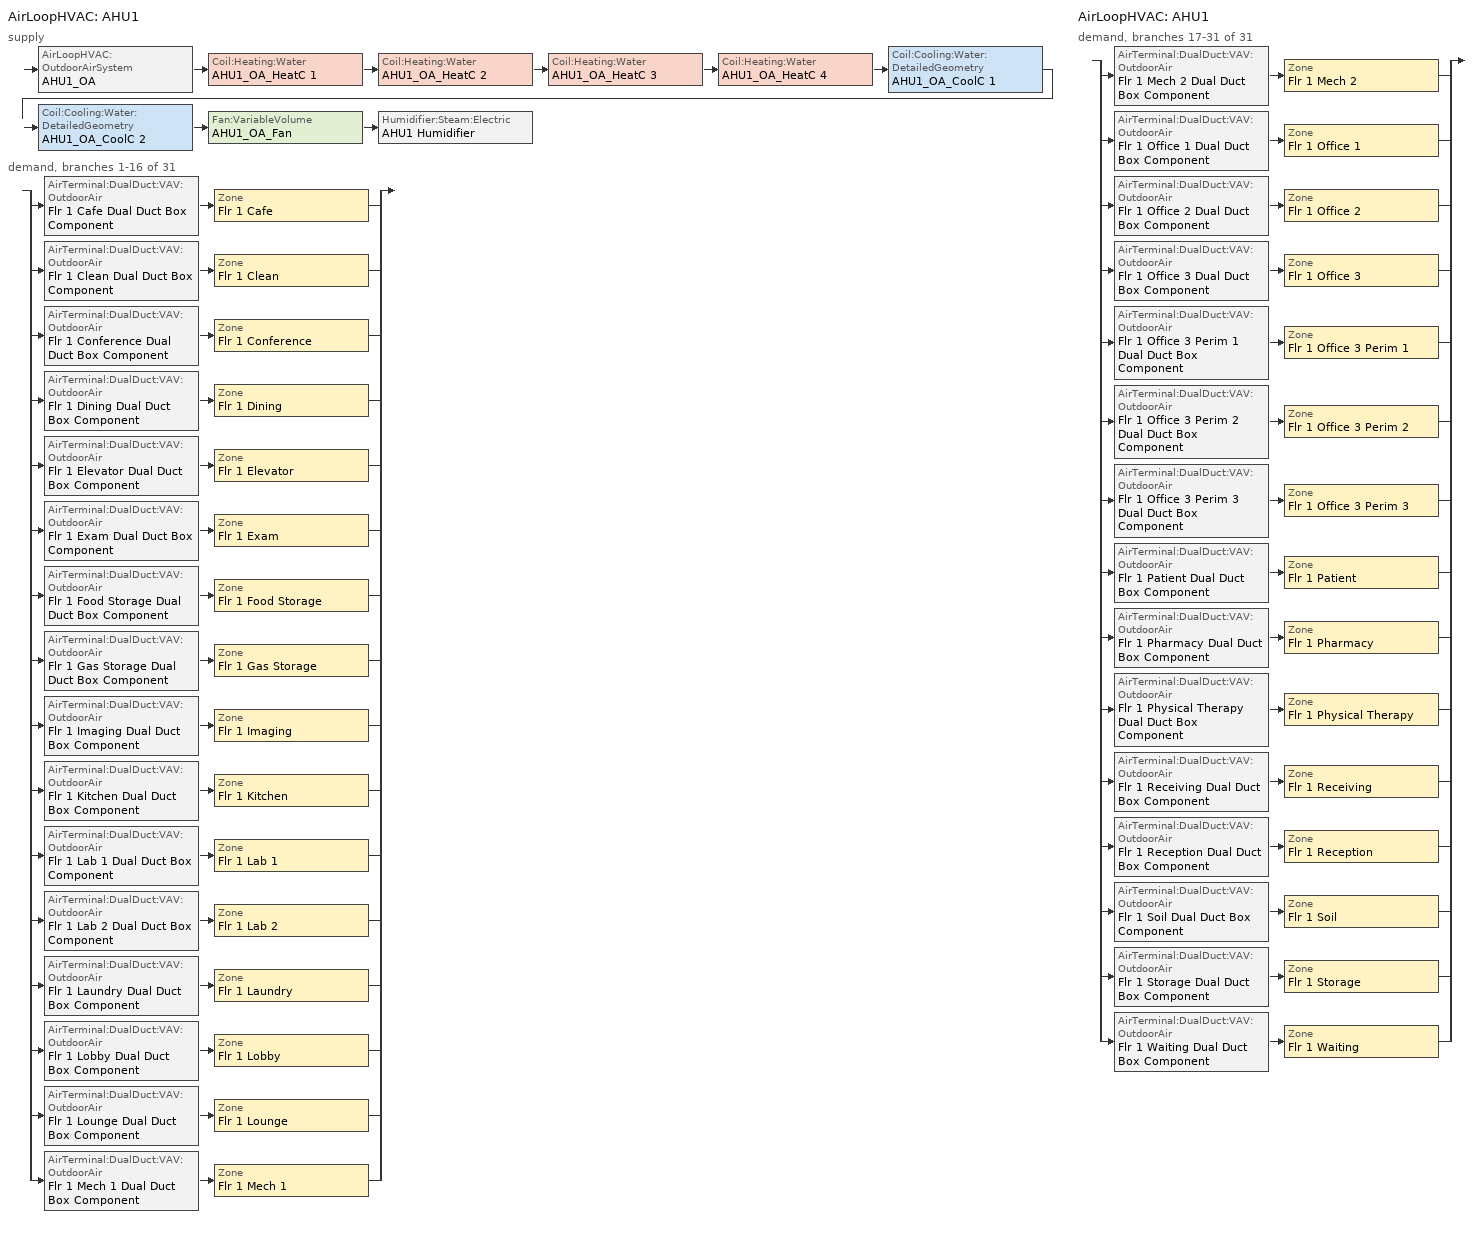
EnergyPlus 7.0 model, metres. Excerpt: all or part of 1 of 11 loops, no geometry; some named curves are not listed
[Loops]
AirLoopHVAC 'AHU1'
 supply: AirLoopHVAC:OutdoorAirSystem 'AHU1_OA' > Coil:Heating:Water 'AHU1_OA_HeatC 1' > Coil:Heating:Water 'AHU1_OA_HeatC 2' > Coil:Heating:Water 'AHU1_OA_HeatC 3' > Coil:Heating:Water 'AHU1_OA_HeatC 4' > Coil:Cooling:Water:DetailedGeometry 'AHU1_OA_CoolC 1' > Coil:Cooling:Water:DetailedGeometry 'AHU1_OA_CoolC 2' > Fan:VariableVolume 'AHU1_OA_Fan' > Humidifier:Steam:Electric 'AHU1 Humidifier'
 demand, branches 1-16 of 31: split
  | AirTerminal:DualDuct:VAV:OutdoorAir 'Flr 1 Cafe Dual Duct Box Component' > Zone 'Flr 1 Cafe'
  | AirTerminal:DualDuct:VAV:OutdoorAir 'Flr 1 Clean Dual Duct Box Component' > Zone 'Flr 1 Clean'
  | AirTerminal:DualDuct:VAV:OutdoorAir 'Flr 1 Conference Dual Duct Box Component' > Zone 'Flr 1 Conference'
  | AirTerminal:DualDuct:VAV:OutdoorAir 'Flr 1 Dining Dual Duct Box Component' > Zone 'Flr 1 Dining'
  | AirTerminal:DualDuct:VAV:OutdoorAir 'Flr 1 Elevator Dual Duct Box Component' > Zone 'Flr 1 Elevator'
  | AirTerminal:DualDuct:VAV:OutdoorAir 'Flr 1 Exam Dual Duct Box Component' > Zone 'Flr 1 Exam'
  | AirTerminal:DualDuct:VAV:OutdoorAir 'Flr 1 Food Storage Dual Duct Box Component' > Zone 'Flr 1 Food Storage'
  | AirTerminal:DualDuct:VAV:OutdoorAir 'Flr 1 Gas Storage Dual Duct Box Component' > Zone 'Flr 1 Gas Storage'
  | AirTerminal:DualDuct:VAV:OutdoorAir 'Flr 1 Imaging Dual Duct Box Component' > Zone 'Flr 1 Imaging'
  | AirTerminal:DualDuct:VAV:OutdoorAir 'Flr 1 Kitchen Dual Duct Box Component' > Zone 'Flr 1 Kitchen'
  | AirTerminal:DualDuct:VAV:OutdoorAir 'Flr 1 Lab 1 Dual Duct Box Component' > Zone 'Flr 1 Lab 1'
  | AirTerminal:DualDuct:VAV:OutdoorAir 'Flr 1 Lab 2 Dual Duct Box Component' > Zone 'Flr 1 Lab 2'
  | AirTerminal:DualDuct:VAV:OutdoorAir 'Flr 1 Laundry Dual Duct Box Component' > Zone 'Flr 1 Laundry'
  | AirTerminal:DualDuct:VAV:OutdoorAir 'Flr 1 Lobby Dual Duct Box Component' > Zone 'Flr 1 Lobby'
  | AirTerminal:DualDuct:VAV:OutdoorAir 'Flr 1 Lounge Dual Duct Box Component' > Zone 'Flr 1 Lounge'
  | AirTerminal:DualDuct:VAV:OutdoorAir 'Flr 1 Mech 1 Dual Duct Box Component' > Zone 'Flr 1 Mech 1'
AirLoopHVAC 'AHU1'
 demand, branches 17-31 of 31: split
  | AirTerminal:DualDuct:VAV:OutdoorAir 'Flr 1 Mech 2 Dual Duct Box Component' > Zone 'Flr 1 Mech 2'
  | AirTerminal:DualDuct:VAV:OutdoorAir 'Flr 1 Office 1 Dual Duct Box Component' > Zone 'Flr 1 Office 1'
  | AirTerminal:DualDuct:VAV:OutdoorAir 'Flr 1 Office 2 Dual Duct Box Component' > Zone 'Flr 1 Office 2'
  | AirTerminal:DualDuct:VAV:OutdoorAir 'Flr 1 Office 3 Dual Duct Box Component' > Zone 'Flr 1 Office 3'
  | AirTerminal:DualDuct:VAV:OutdoorAir 'Flr 1 Office 3 Perim 1 Dual Duct Box Component' > Zone 'Flr 1 Office 3 Perim 1'
  | AirTerminal:DualDuct:VAV:OutdoorAir 'Flr 1 Office 3 Perim 2 Dual Duct Box Component' > Zone 'Flr 1 Office 3 Perim 2'
  | AirTerminal:DualDuct:VAV:OutdoorAir 'Flr 1 Office 3 Perim 3 Dual Duct Box Component' > Zone 'Flr 1 Office 3 Perim 3'
  | AirTerminal:DualDuct:VAV:OutdoorAir 'Flr 1 Patient Dual Duct Box Component' > Zone 'Flr 1 Patient'
  | AirTerminal:DualDuct:VAV:OutdoorAir 'Flr 1 Pharmacy Dual Duct Box Component' > Zone 'Flr 1 Pharmacy'
  | AirTerminal:DualDuct:VAV:OutdoorAir 'Flr 1 Physical Therapy Dual Duct Box Component' > Zone 'Flr 1 Physical Therapy'
  | AirTerminal:DualDuct:VAV:OutdoorAir 'Flr 1 Receiving Dual Duct Box Component' > Zone 'Flr 1 Receiving'
  | AirTerminal:DualDuct:VAV:OutdoorAir 'Flr 1 Reception Dual Duct Box Component' > Zone 'Flr 1 Reception'
  | AirTerminal:DualDuct:VAV:OutdoorAir 'Flr 1 Soil Dual Duct Box Component' > Zone 'Flr 1 Soil'
  | AirTerminal:DualDuct:VAV:OutdoorAir 'Flr 1 Storage Dual Duct Box Component' > Zone 'Flr 1 Storage'
  | AirTerminal:DualDuct:VAV:OutdoorAir 'Flr 1 Waiting Dual Duct Box Component' > Zone 'Flr 1 Waiting'
[Sizing:Zone] Zone Cooling Design Supply Air Temperature {C}=14; Zone Heating Design Supply Air Temperature {C}=40; Zone Cooling Design Supply Air Humidity Ratio {kg-H20/kg-air}=0.0085; Zone Heating Design Supply Air Humidity Ratio {kg-H20/kg-air}=0.008; Cooling Minimum Air Flow Fraction=0; Heating Design Air Flow Method {Flow/Zone | DesignDay}=DesignDay; Heating Design Air Flow Rate=0; Design Zone Air Distribution Effectiveness in Cooling Mode=1; Design Zone Air Distribution Effectiveness in Heating Mode=1
Name | Design Specification Outdoor Air Object | Cooling Design Air Flow Method {Flow/Zone | DesignDay | DesignDayWithLimit} | Cooling Minimum Air Flow
Flr 1 Cafe | Flr 1 Cafe OA Design Spec | DesignDay
Flr 1 Clean | Flr 1 Clean OA Design Spec | DesignDayWithLimit | 0.131768
Flr 1 Conference | Flr 1 Conference OA Design Spec | DesignDay
Flr 1 Dining | Flr 1 Dining OA Design Spec | DesignDay
Flr 1 Elevator | Flr 1 Elevator OA Design Spec | DesignDay
Flr 1 Exam | Flr 1 Exam OA Design Spec | DesignDayWithLimit | 1.14004
Flr 1 Food Storage | Flr 1 Food Storage OA Design Spec | DesignDayWithLimit | 0.916538
Flr 1 Gas Storage | Flr 1 Gas Storage OA Design Spec | DesignDayWithLimit | 0.357321
Flr 1 Imaging | Flr 1 Imaging OA Design Spec | DesignDayWithLimit | 0.656385
Flr 1 Kitchen | Flr 1 Kitchen OA Design Spec | DesignDayWithLimit | 0.916538
Flr 1 Lab 1 | Flr 1 Lab 1 OA Design Spec | DesignDayWithLimit | 0.863664
Flr 1 Lab 2 | Flr 1 Lab 2 OA Design Spec | DesignDayWithLimit | 2.11598
Flr 1 Laundry | Flr 1 Laundry OA Design Spec | DesignDay
Flr 1 Lobby | Flr 1 Lobby OA Design Spec | DesignDay
Flr 1 Lounge | Flr 1 Lounge OA Design Spec | DesignDay
Flr 1 Mech 1 | Flr 1 Mech 1 OA Design Spec | DesignDay
Flr 1 Mech 2 | Flr 1 Mech 2 OA Design Spec | DesignDay
Flr 1 Office 1 | Flr 1 Office 1 OA Design Spec | DesignDay
Flr 1 Office 2 | Flr 1 Office 2 OA Design Spec | DesignDay
Flr 1 Office 3 | Flr 1 Office 3 OA Design Spec | DesignDay
Flr 1 Office 3 Perim 1 | Flr 1 Office 3 Perim 1 OA Design Spec | DesignDay
Flr 1 Office 3 Perim 2 | Flr 1 Office 3 Perim 2 OA Design Spec | DesignDay
Flr 1 Office 3 Perim 3 | Flr 1 Office 3 Perim 3 OA Design Spec | DesignDay
Flr 1 Patient | Flr 1 Patient OA Design Spec | DesignDayWithLimit | 0.283168
Flr 1 Pharmacy | Flr 1 Pharmacy OA Design Spec | DesignDayWithLimit | 1.2365
Flr 1 Physical Therapy | Flr 1 Physical Therapy OA Design Spec | DesignDayWithLimit | 1.71827
Flr 1 Receiving | Flr 1 Receiving OA Design Spec | DesignDay
Flr 1 Reception | Flr 1 Reception OA Design Spec | DesignDay
Flr 1 Soil | Flr 1 Soil OA Design Spec | DesignDayWithLimit | 0.358302
Flr 1 Storage | Flr 1 Storage OA Design Spec | DesignDay
Flr 1 Waiting | Flr 1 Waiting OA Design Spec | DesignDay
[DesignSpecification:OutdoorAir] Outdoor Air Flow Air Changes per Hour {1/hr}=0
Name | Outdoor Air Method | Outdoor Air Flow Per Person {m3/s-person} | Outdoor Air Flow Per Zone Floor Area {m3/s-m2} | Outdoor Air Flow Per Zone {m3/s} | Outdoor Air Flow per Person {m3/s-person} | Outdoor Air Flow per Zone Floor Area {m3/s-m2} | Outdoor Air Flow per Zone {m3/s} | Outdoor Air Flow Rate Fraction Schedule
Flr 1 Cafe OA Design Spec; Flr 1 Dining OA Design Spec | Sum | 0.00354 | 0.000914 | 0
Flr 1 Cafe Dual Duct Box OA Design Spec; Flr 1 Dining Dual Duct Box OA Design Spec | Sum |  |  |  | 0.00354 | 0.000914 | 0 | MinOA_Sched
Flr 1 Clean OA Design Spec; Flr 1 Conference OA Design Spec; Flr 1 Elevator OA Design Spec; Flr 1 Exam OA Design Spec; Flr 1 Imaging OA Design Spec; Flr 1 Lab 1 OA Design Spec; Flr 1 Lab 2 OA Design Spec; Flr 1 Lobby OA Design Spec; Flr 1 Lounge OA Design Spec; Flr 1 Office 1 OA Design Spec; Flr 1 Office 2 OA Design Spec; Flr 1 Office 3 OA Design Spec; Flr 1 Office 3 Perim 1 OA Design Spec; Flr 1 Office 3 Perim 2 OA Design Spec; Flr 1 Office 3 Perim 3 OA Design Spec; Flr 1 Reception OA Design Spec; Flr 1 Soil OA Design Spec; Flr 1 Waiting OA Design Spec | Sum | 0.00236 | 0.000305 | 0
Flr 1 Clean Dual Duct Box OA Design Spec; Flr 1 Conference Dual Duct Box OA Design Spec; Flr 1 Elevator Dual Duct Box OA Design Spec; Flr 1 Exam Dual Duct Box OA Design Spec; Flr 1 Imaging Dual Duct Box OA Design Spec; Flr 1 Lab 1 Dual Duct Box OA Design Spec; Flr 1 Lab 2 Dual Duct Box OA Design Spec; Flr 1 Lobby Dual Duct Box OA Design Spec; Flr 1 Lounge Dual Duct Box OA Design Spec; Flr 1 Office 1 Dual Duct Box OA Design Spec; Flr 1 Office 2 Dual Duct Box OA Design Spec; Flr 1 Office 3 Dual Duct Box OA Design Spec; Flr 1 Office 3 Perim 1 Dual Duct Box OA Design Spec; Flr 1 Office 3 Perim 2 Dual Duct Box OA Design Spec; Flr 1 Office 3 Perim 3 Dual Duct Box OA Design Spec; Flr 1 Reception Dual Duct Box OA Design Spec; Flr 1 Soil Dual Duct Box OA Design Spec; Flr 1 Waiting Dual Duct Box OA Design Spec | Sum |  |  |  | 0.00236 | 0.000305 | 0 | MinOA_Sched
Flr 1 Food Storage OA Design Spec | Flow/Zone | 0 | 0 | 0.6637
Flr 1 Food Storage Dual Duct Box OA Design Spec | Flow/Zone |  |  |  | 0 | 0 | 0.6637 | MinOA_Sched
Flr 1 Gas Storage OA Design Spec | Flow/Zone | 0 | 0 | 0.0353626
Flr 1 Gas Storage Dual Duct Box OA Design Spec | Flow/Zone |  |  |  | 0 | 0 | 0.0353626 | MinOA_Sched
Flr 1 Kitchen OA Design Spec | Flow/Zone | 0 | 0 | 11.14
Flr 1 Kitchen Dual Duct Box OA Design Spec | Flow/Zone |  |  |  | 0 | 0 | 11.14 | MinOA_Sched
Flr 1 Laundry OA Design Spec; Flr 1 Receiving OA Design Spec | Flow/Zone | 0 | 0 | 0.126716
Flr 1 Laundry Dual Duct Box OA Design Spec; Flr 1 Receiving Dual Duct Box OA Design Spec | Flow/Zone |  |  |  | 0 | 0 | 0.126716 | MinOA_Sched
Flr 1 Mech 1 OA Design Spec | Flow/Zone | 0 | 0 | 0.459034
Flr 1 Mech 1 Dual Duct Box OA Design Spec | Flow/Zone |  |  |  | 0 | 0 | 0.459034 | MinOA_Sched
Flr 1 Mech 2 OA Design Spec | Flow/Zone | 0 | 0 | 0.612045
Flr 1 Mech 2 Dual Duct Box OA Design Spec | Flow/Zone |  |  |  | 0 | 0 | 0.612045 | MinOA_Sched
Flr 1 Patient OA Design Spec | Flow/Zone | 0 | 0 | 0.254852
Flr 1 Patient Dual Duct Box OA Design Spec | Flow/Zone |  |  |  | 0 | 0 | 0.254852 | MinOA_Sched
Flr 1 Pharmacy OA Design Spec | Sum | 0.00236 | 0.000914 | 0
Flr 1 Pharmacy Dual Duct Box OA Design Spec | Sum |  |  |  | 0.00236 | 0.000914 | 0 | MinOA_Sched
Flr 1 Physical Therapy OA Design Spec | Sum | 0.009439 | 0.000305 | 0
Flr 1 Physical Therapy Dual Duct Box OA Design Spec | Sum |  |  |  | 0.009439 | 0.000305 | 0 | MinOA_Sched
Flr 1 Storage OA Design Spec | Flow/Zone | 0 | 0 | 0.306023
Flr 1 Storage Dual Duct Box OA Design Spec | Flow/Zone |  |  |  | 0 | 0 | 0.306023 | MinOA_Sched
[ZoneControl:Thermostat] Control Type Schedule=Dual Zone Control Type Sched
Name | Zone | Control 1
Flr 1 Cafe Thermostat | Flr 1 Cafe | Flr 1 Cafe DualSPSched
Flr 1 Clean Thermostat | Flr 1 Clean | Flr 1 Clean DualSPSched
Flr 1 Conference Thermostat | Flr 1 Conference | Flr 1 Conference DualSPSched
Flr 1 Dining Thermostat | Flr 1 Dining | Flr 1 Dining DualSPSched
Flr 1 Elevator Thermostat | Flr 1 Elevator | Flr 1 Elevator DualSPSched
Flr 1 Exam Thermostat | Flr 1 Exam | Flr 1 Exam DualSPSched
Flr 1 Food Storage Thermostat | Flr 1 Food Storage | Flr 1 Food Storage DualSPSched
Flr 1 Gas Storage Thermostat | Flr 1 Gas Storage | Flr 1 Gas Storage DualSPSched
Flr 1 Imaging Thermostat | Flr 1 Imaging | Flr 1 Imaging DualSPSched
Flr 1 Kitchen Thermostat | Flr 1 Kitchen | Flr 1 Kitchen DualSPSched
Flr 1 Lab 1 Thermostat | Flr 1 Lab 1 | Flr 1 Lab 1 DualSPSched
Flr 1 Lab 2 Thermostat | Flr 1 Lab 2 | Flr 1 Lab 2 DualSPSched
Flr 1 Laundry Thermostat | Flr 1 Laundry | Flr 1 Laundry DualSPSched
Flr 1 Lobby Thermostat | Flr 1 Lobby | Flr 1 Lobby DualSPSched
Flr 1 Lounge Thermostat | Flr 1 Lounge | Flr 1 Lounge DualSPSched
Flr 1 Mech 1 Thermostat | Flr 1 Mech 1 | Flr 1 Mech 1 DualSPSched
Flr 1 Mech 2 Thermostat | Flr 1 Mech 2 | Flr 1 Mech 2 DualSPSched
Flr 1 Office 1 Thermostat | Flr 1 Office 1 | Flr 1 Office 1 DualSPSched
Flr 1 Office 2 Thermostat | Flr 1 Office 2 | Flr 1 Office 2 DualSPSched
Flr 1 Office 3 Thermostat | Flr 1 Office 3 | Flr 1 Office 3 DualSPSched
Flr 1 Office 3 Perim 1 Thermostat | Flr 1 Office 3 Perim 1 | Flr 1 Office 3 Perim 1 DualSPSched
Flr 1 Office 3 Perim 2 Thermostat | Flr 1 Office 3 Perim 2 | Flr 1 Office 3 Perim 2 DualSPSched
Flr 1 Office 3 Perim 3 Thermostat | Flr 1 Office 3 Perim 3 | Flr 1 Office 3 Perim 3 DualSPSched
Flr 1 Patient Thermostat | Flr 1 Patient | Flr 1 Patient DualSPSched
Flr 1 Pharmacy Thermostat | Flr 1 Pharmacy | Flr 1 Pharmacy DualSPSched
Flr 1 Physical Therapy Thermostat | Flr 1 Physical Therapy | Flr 1 Physical Therapy DualSPSched
Flr 1 Receiving Thermostat | Flr 1 Receiving | Flr 1 Receiving DualSPSched
Flr 1 Reception Thermostat | Flr 1 Reception | Flr 1 Reception DualSPSched
Flr 1 Soil Thermostat | Flr 1 Soil | Flr 1 Soil DualSPSched
Flr 1 Storage Thermostat | Flr 1 Storage | Flr 1 Storage DualSPSched
Flr 1 Waiting Thermostat | Flr 1 Waiting | Flr 1 Waiting DualSPSched
[ThermostatSetpoint:DualSetpoint]
Name | Heating Setpoint Temperature Schedule | Cooling Setpoint Temperature Schedule
Flr 1 Cafe DualSPSched; Flr 1 Dining DualSPSched | Heating_Tstat_Dining | Cooling_Tstat_Dining
Flr 1 Clean DualSPSched; Flr 1 Elevator DualSPSched; Flr 1 Gas Storage DualSPSched; Flr 1 Imaging DualSPSched; Flr 1 Lab 1 DualSPSched; Flr 1 Lab 2 DualSPSched; Flr 1 Lobby DualSPSched; Flr 1 Lounge DualSPSched; Flr 1 Patient DualSPSched; Flr 1 Pharmacy DualSPSched; Flr 1 Reception DualSPSched; Flr 1 Soil DualSPSched; Flr 1 Waiting DualSPSched | Heating_Tstat_24_7 | Cooling_Tstat_24_7
Flr 1 Conference DualSPSched; Flr 1 Exam DualSPSched; Flr 1 Laundry DualSPSched; Flr 1 Mech 1 DualSPSched; Flr 1 Mech 2 DualSPSched; Flr 1 Office 1 DualSPSched; Flr 1 Office 2 DualSPSched; Flr 1 Office 3 DualSPSched; Flr 1 Office 3 Perim 1 DualSPSched; Flr 1 Office 3 Perim 2 DualSPSched; Flr 1 Office 3 Perim 3 DualSPSched; Flr 1 Physical Therapy DualSPSched; Flr 1 Receiving DualSPSched; Flr 1 Storage DualSPSched | Heating_Tstat_Office | Cooling_Tstat_Office
Flr 1 Food Storage DualSPSched; Flr 1 Kitchen DualSPSched | Heating_Tstat_Kitchen | Cooling_Tstat_Kitchen
[Zone equipment]
Flr 1 Cafe: Flr 1 Cafe Dual Duct Box Component, Flr 1 Cafe Heat Pump
Flr 1 Clean: Flr 1 Clean Dual Duct Box Component, Flr 1 Clean Heat Pump
Flr 1 Conference: Flr 1 Conference Dual Duct Box Component, Flr 1 Conference Heat Pump
Flr 1 Dining: Flr 1 Dining Dual Duct Box Component, Flr 1 Dining Heat Pump
Flr 1 Elevator: Flr 1 Elevator Dual Duct Box Component, Flr 1 Elevator Heat Pump
Flr 1 Exam: Flr 1 Exam Dual Duct Box Component, Flr 1 Exam Heat Pump
Flr 1 Food Storage: Flr 1 Food Storage Dual Duct Box Component, Flr 1 Food Storage Heat Pump
Flr 1 Gas Storage: Flr 1 Gas Storage Dual Duct Box Component, Flr 1 Gas Storage Heat Pump, Flr 1 Gas Storage Exhaust Fan 1
Flr 1 Imaging: Flr 1 Imaging Dual Duct Box Component, Flr 1 Imaging Heat Pump
Flr 1 Kitchen: Flr 1 Kitchen Dual Duct Box Component, Flr 1 Kitchen Heat Pump, Flr 1 Kitchen Exhaust Fan 1, Flr 1 Kitchen Exhaust Fan 2, Flr 1 Kitchen Exhaust Fan 3
Flr 1 Lab 1: Flr 1 Lab 1 Dual Duct Box Component, Flr 1 Lab 1 Heat Pump
Flr 1 Lab 2: Flr 1 Lab 2 Dual Duct Box Component, Flr 1 Lab 2 Heat Pump
Flr 1 Laundry: Flr 1 Laundry Dual Duct Box Component, Flr 1 Laundry Heat Pump
Flr 1 Lobby: Flr 1 Lobby Dual Duct Box Component, Flr 1 Lobby Heat Pump
Flr 1 Lounge: Flr 1 Lounge Dual Duct Box Component, Flr 1 Lounge Heat Pump
Flr 1 Mech 1: Flr 1 Mech 1 Dual Duct Box Component, Flr 1 Mech 1 Heat Pump
Flr 1 Mech 2: Flr 1 Mech 2 Dual Duct Box Component, Flr 1 Mech 2 Heat Pump
Flr 1 Office 1: Flr 1 Office 1 Dual Duct Box Component, Flr 1 Office 1 Heat Pump
Flr 1 Office 2: Flr 1 Office 2 Dual Duct Box Component, Flr 1 Office 2 Heat Pump
Flr 1 Office 3: Flr 1 Office 3 Dual Duct Box Component, Flr 1 Office 3 Heat Pump
Flr 1 Office 3 Perim 1: Flr 1 Office 3 Perim 1 Dual Duct Box Component, Flr 1 Office 3 Perim 1 Heat Pump
Flr 1 Office 3 Perim 2: Flr 1 Office 3 Perim 2 Dual Duct Box Component, Flr 1 Office 3 Perim 2 Heat Pump
Flr 1 Office 3 Perim 3: Flr 1 Office 3 Perim 3 Dual Duct Box Component, Flr 1 Office 3 Perim 3 Heat Pump
Flr 1 Patient: Flr 1 Patient Dual Duct Box Component, Flr 1 Patient Heat Pump
Flr 1 Pharmacy: Flr 1 Pharmacy Dual Duct Box Component, Flr 1 Pharmacy Heat Pump
Flr 1 Physical Therapy: Flr 1 Physical Therapy Dual Duct Box Component, Flr 1 Physical Therapy Heat Pump
Flr 1 Receiving: Flr 1 Receiving Dual Duct Box Component, Flr 1 Receiving Heat Pump
Flr 1 Reception: Flr 1 Reception Dual Duct Box Component, Flr 1 Reception Heat Pump
Flr 1 Soil: Flr 1 Soil Dual Duct Box Component, Flr 1 Soil Heat Pump, Flr 1 Soil Exhaust Fan 1
Flr 1 Storage: Flr 1 Storage Dual Duct Box Component, Flr 1 Storage Heat Pump
Flr 1 Waiting: Flr 1 Waiting Dual Duct Box Component, Flr 1 Waiting Heat Pump
[AirTerminal:DualDuct:VAV:OutdoorAir] Availability Schedule=ALWAYS_ON; Maximum Damper Air Flow Rate {m3/s}=AUTOSIZE
Name | Design Specification Outdoor Air Object | Per Person Ventilation Rate Mode
Flr 1 Cafe Dual Duct Box Component | Flr 1 Cafe Dual Duct Box OA Design Spec | CurrentOccupancy
Flr 1 Clean Dual Duct Box Component | Flr 1 Clean Dual Duct Box OA Design Spec | CurrentOccupancy
Flr 1 Conference Dual Duct Box Component | Flr 1 Conference Dual Duct Box OA Design Spec | CurrentOccupancy
Flr 1 Dining Dual Duct Box Component | Flr 1 Dining Dual Duct Box OA Design Spec | CurrentOccupancy
Flr 1 Elevator Dual Duct Box Component | Flr 1 Elevator Dual Duct Box OA Design Spec | CurrentOccupancy
Flr 1 Exam Dual Duct Box Component | Flr 1 Exam Dual Duct Box OA Design Spec | CurrentOccupancy
Flr 1 Food Storage Dual Duct Box Component | Flr 1 Food Storage Dual Duct Box OA Design Spec | DesignOccupancy
Flr 1 Gas Storage Dual Duct Box Component | Flr 1 Gas Storage Dual Duct Box OA Design Spec | DesignOccupancy
Flr 1 Imaging Dual Duct Box Component | Flr 1 Imaging Dual Duct Box OA Design Spec | CurrentOccupancy
Flr 1 Kitchen Dual Duct Box Component | Flr 1 Kitchen Dual Duct Box OA Design Spec | DesignOccupancy
Flr 1 Lab 1 Dual Duct Box Component | Flr 1 Lab 1 Dual Duct Box OA Design Spec | CurrentOccupancy
Flr 1 Lab 2 Dual Duct Box Component | Flr 1 Lab 2 Dual Duct Box OA Design Spec | CurrentOccupancy
Flr 1 Laundry Dual Duct Box Component | Flr 1 Laundry Dual Duct Box OA Design Spec | DesignOccupancy
Flr 1 Lobby Dual Duct Box Component | Flr 1 Lobby Dual Duct Box OA Design Spec | CurrentOccupancy
Flr 1 Lounge Dual Duct Box Component | Flr 1 Lounge Dual Duct Box OA Design Spec | CurrentOccupancy
Flr 1 Mech 1 Dual Duct Box Component | Flr 1 Mech 1 Dual Duct Box OA Design Spec | DesignOccupancy
Flr 1 Mech 2 Dual Duct Box Component | Flr 1 Mech 2 Dual Duct Box OA Design Spec | DesignOccupancy
Flr 1 Office 1 Dual Duct Box Component | Flr 1 Office 1 Dual Duct Box OA Design Spec | CurrentOccupancy
Flr 1 Office 2 Dual Duct Box Component | Flr 1 Office 2 Dual Duct Box OA Design Spec | CurrentOccupancy
Flr 1 Office 3 Dual Duct Box Component | Flr 1 Office 3 Dual Duct Box OA Design Spec | CurrentOccupancy
Flr 1 Office 3 Perim 1 Dual Duct Box Component | Flr 1 Office 3 Perim 1 Dual Duct Box OA Design Spec | CurrentOccupancy
Flr 1 Office 3 Perim 2 Dual Duct Box Component | Flr 1 Office 3 Perim 2 Dual Duct Box OA Design Spec | CurrentOccupancy
Flr 1 Office 3 Perim 3 Dual Duct Box Component | Flr 1 Office 3 Perim 3 Dual Duct Box OA Design Spec | CurrentOccupancy
Flr 1 Patient Dual Duct Box Component | Flr 1 Patient Dual Duct Box OA Design Spec | DesignOccupancy
Flr 1 Pharmacy Dual Duct Box Component | Flr 1 Pharmacy Dual Duct Box OA Design Spec | CurrentOccupancy
Flr 1 Physical Therapy Dual Duct Box Component | Flr 1 Physical Therapy Dual Duct Box OA Design Spec | CurrentOccupancy
Flr 1 Receiving Dual Duct Box Component | Flr 1 Receiving Dual Duct Box OA Design Spec | DesignOccupancy
Flr 1 Reception Dual Duct Box Component | Flr 1 Reception Dual Duct Box OA Design Spec | CurrentOccupancy
Flr 1 Soil Dual Duct Box Component | Flr 1 Soil Dual Duct Box OA Design Spec | CurrentOccupancy
Flr 1 Storage Dual Duct Box Component | Flr 1 Storage Dual Duct Box OA Design Spec | DesignOccupancy
Flr 1 Waiting Dual Duct Box Component | Flr 1 Waiting Dual Duct Box OA Design Spec | CurrentOccupancy
[Refrigeration:Case] Availability Schedule [Used to turn case on/off including all power draws (ie fans, lights, etc)]=ALWAYS_ON; Zone Name [Location of Fixture]=Flr 1 Cafe; Rated Ambient Temperature {C}  [75øF]=23.89; Rated Ambient Relative Humidity {%}=55; Rated Runtime Fraction=1; Latent Case Credit Curve Type=DewpointMethod; Standard Case Fan Power per Unit Length {W/m}  [0.0 W/ft]=0; Fraction Of Lighting Energy To Case=1; Case Anti-Sweat Heater Power per Unit Length {W/m}  [0.0 = 0 W]=0; Minimum Anti-Sweat Heater Power per Unit Length {W/m}  [0.0 W/ft]=0; Anti-Sweat Heater Control Type {None, Constant, Linear, DewpointMethod, or HeatBalanceMethod}=None; Humidity At Zero Anti-Sweat Heater Energy {%}=35; Case Height {m}  [5.0 ft]=1.52; Fraction of Anti-Sweat Heater Energy To Case=1; Case Defrost Power per Unit Length {W/m}  [0.0 W/ft  0 W]=0; Case Defrost Type {None,OffCycle,HotGas,HotGaswithTemperatureTermination,Electric,ElectricwithTemperatureTermination,HotFluid,HotFluidwithTemperatureTermination}=OffCycle; Defrost Energy Correction Curve Type {None,CaseTemperatureMethod,RelativeHumidityMethod,DewpointMethod}=None; Under Case HVAC Return Air Fraction=0; Average Refrigerant Charge Inventory {kg/m}  [ = 0.0 lb]=0
Flr 1 Cafe_B1518SaladBar_Case:1: Rated Total Cooling Capacity per Unit length {W/m}  [393 Btu/hr/ft = 7,074 Btu/hr]=378; Rated Latent Heat Ratio  [2,122 Btu/hr Rated Latent Capacity]=0.3; Case Length {m}  [18 ft]=5.5; Case Operating Temperature {C}  [34]=1.11; Latent Case Credit Curve Name  [See Latent Case Credit Curve for more background information]=Flr 1 Cafe_B1518SaladBar_Case:1_LatentCaseCreditCurve; Operating Case Fan Power per Unit Length {W/m}  [37.3 W/ft = 672 W]=78.4; Standard Case Lighting Power per Unit Length {W/m}  [18.7 W/ft = 336 W]=0; Installed Case Lighting Power per Unit Length {W/m}  [18.7 W/ft = 336 W]=61.2; Case Lighting Schedule Name  [See Lighting Schedule for more background information]=Flr 1 Cafe_B1518SaladBar_Case:1_CaseLightingSchedule; Case Defrost Schedule Name  [3/day at 180 min. first srtart at 01:05]=Flr 1 Cafe_B1518SaladBar_Case:1_DefrostSchedule; Case Defrost Drip-Down Schedule  [See Defrost Drip Down Schedule for more background information]=Flr 1 Cafe_B1518SaladBar_Case:1_DefrostDripDownSchedule; Defrost Energy Correction Curve Name  [See Defrost Correction Curve for more background information]=Flr 1 Cafe_B1518SaladBar_Case:1_DefrostEnergyCorrectionCurve; Refrigerated Case Restocking Schedule Name  [Not modeling any restocking]=Flr 1 Cafe_B1518SaladBar_Case:1_RestockSchedule; Case Credit Fraction Schedule=Flr 1 Cafe_B1518SaladBar_Case:1_CaseCreditSchedule; Design Evaporator Temperature or Brine Inlet Temperature {C}  [27]=-2.78
Flr 1 Cafe_B166Sandwich_Case:2: Latent Case Credit Curve Name  [See Latent Case Credit Curve for more background information]=Flr 1 Cafe_B166Sandwich_Case:2_LatentCaseCreditCurve; Case Lighting Schedule Name  [See Lighting Schedule for more background information]=Flr 1 Cafe_B166Sandwich_Case:2_CaseLightingSchedule; Case Defrost Drip-Down Schedule  [See Defrost Drip Down Schedule for more background information]=Flr 1 Cafe_B166Sandwich_Case:2_DefrostDripDownSchedule; Defrost Energy Correction Curve Name  [See Defrost Correction Curve for more background information]=Flr 1 Cafe_B166Sandwich_Case:2_DefrostEnergyCorrectionCurve; Refrigerated Case Restocking Schedule Name  [Not modeling any restocking]=Flr 1 Cafe_B166Sandwich_Case:2_RestockSchedule; Case Credit Fraction Schedule=Flr 1 Cafe_B166Sandwich_Case:2_CaseCreditSchedule; Rated Total Cooling Capacity per Unit length {W/m}  [1,025 Btu/hr/ft = 6,150 Btu/hr]=985; Rated Latent Heat Ratio  [1,845 Btu/hr Rated Latent Capacity]=0.3; Case Length {m}  [6 ft]=1.8; Case Operating Temperature {C}  [36]=2.22; Operating Case Fan Power per Unit Length {W/m}  [56.4 W/ft = 338 W]=118.4; Standard Case Lighting Power per Unit Length {W/m}  [72.0 W/ft = 432 W]=0; Installed Case Lighting Power per Unit Length {W/m}  [72.0 W/ft = 432 W]=236.2; Case Defrost Schedule Name  [3/day at 40 min. first start at 05:15]=Flr 1 Cafe_B166Sandwich_Case:2_DefrostSchedule; Design Evaporator Temperature or Brine Inlet Temperature {C}  [20]=-6.67
Flr 1 Cafe_B1724PrepDrinks_Case:3: Case Operating Temperature {C}  [34]=1.11; Latent Case Credit Curve Name  [See Latent Case Credit Curve for more background information]=Flr 1 Cafe_B1724PrepDrinks_Case:3_LatentCaseCreditCurve; Case Lighting Schedule Name  [See Lighting Schedule for more background information]=Flr 1 Cafe_B1724PrepDrinks_Case:3_CaseLightingSchedule; Case Defrost Drip-Down Schedule  [See Defrost Drip Down Schedule for more background information]=Flr 1 Cafe_B1724PrepDrinks_Case:3_DefrostDripDownSchedule; Defrost Energy Correction Curve Name  [See Defrost Correction Curve for more background information]=Flr 1 Cafe_B1724PrepDrinks_Case:3_DefrostEnergyCorrectionCurve; Refrigerated Case Restocking Schedule Name  [Not modeling any restocking]=Flr 1 Cafe_B1724PrepDrinks_Case:3_RestockSchedule; Case Credit Fraction Schedule=Flr 1 Cafe_B1724PrepDrinks_Case:3_CaseCreditSchedule; Rated Total Cooling Capacity per Unit length {W/m}  [1,590 Btu/hr/ft = 38,160 Btu/hr]=1528; Rated Latent Heat Ratio  [11,448 Btu/hr Rated Latent Capacity]=0.3; Case Length {m}  [24 ft]=7.3; Operating Case Fan Power per Unit Length {W/m}  [36.9 W/ft = 886 W]=77.5; Standard Case Lighting Power per Unit Length {W/m}  [77.0 W/ft = 1,848 W]=0; Installed Case Lighting Power per Unit Length {W/m}  [77.0 W/ft = 1,848 W]=252.6; Case Defrost Schedule Name  [4/day at 30 min. first start at 04:05]=Flr 1 Cafe_B1724PrepDrinks_Case:3_DefrostSchedule; Design Evaporator Temperature or Brine Inlet Temperature {C}  [26]=-3.33
Flr 1 Cafe_B196GrabGoPies_Case:4: Case Operating Temperature {C}  [34]=1.11; Latent Case Credit Curve Name  [See Latent Case Credit Curve for more background information]=Flr 1 Cafe_B196GrabGoPies_Case:4_LatentCaseCreditCurve; Case Lighting Schedule Name  [See Lighting Schedule for more background information]=Flr 1 Cafe_B196GrabGoPies_Case:4_CaseLightingSchedule; Case Defrost Drip-Down Schedule  [See Defrost Drip Down Schedule for more background information]=Flr 1 Cafe_B196GrabGoPies_Case:4_DefrostDripDownSchedule; Defrost Energy Correction Curve Name  [See Defrost Correction Curve for more background information]=Flr 1 Cafe_B196GrabGoPies_Case:4_DefrostEnergyCorrectionCurve; Refrigerated Case Restocking Schedule Name  [Not modeling any restocking]=Flr 1 Cafe_B196GrabGoPies_Case:4_RestockSchedule; Case Credit Fraction Schedule=Flr 1 Cafe_B196GrabGoPies_Case:4_CaseCreditSchedule; Case Length {m}  [6 ft]=1.8; Design Evaporator Temperature or Brine Inlet Temperature {C}  [20]=-6.67; Rated Total Cooling Capacity per Unit length {W/m}  [1,150 Btu/hr/ft = 6,900 Btu/hr]=1105; Rated Latent Heat Ratio  [2,070 Btu/hr Rated Latent Capacity]=0.3; Operating Case Fan Power per Unit Length {W/m}  [25.8 W/ft = 155 W]=54.2; Standard Case Lighting Power per Unit Length {W/m}  [25.0 W/ft = 150 W]=0; Installed Case Lighting Power per Unit Length {W/m}  [25.0 W/ft = 150 W]=82; Case Defrost Schedule Name  [6/day at 20 min. first start 00:40]=Flr 1 Cafe_B196GrabGoPies_Case:4_DefrostSchedule
[Refrigeration:WalkIn] Availability Schedule [Used to turn case on/off including all power draws (ie fans, lights, etc)]=ALWAYS_ON; Rated Cooling Coil Fan Power {W}  [No Circulation Fan]=0; Rated Total Lighting Power {W}  []=0; Defrost Control Type=TemperatureTermination; Temperature Termination Defrost Fraction to Ice=0.3; Average Refrigerant Charge Inventory {kg}  [3.0 lb]=1.36; Zone=Flr 1 Food Storage; Area of Glass Reach In Doors Facing this Zone {m2}  [0 ft2]=0; Height of Glass Reach In Doors Facing this Zone {m}  [0 ft]=0; Glass Reach In Door U Value Facing this Zone {W/m2-C}  [R-2.5]=2.27; Area of Stocking Doors Facing this Zone {m2}  [0 ft2]=2.23; Height of Stocking Doors Facing this Zone {m}  [0 ft]=1.83; Stocking Door U Value Facing this Zone {W/m2-C}  [R-2.5]=2.27; Stocking Door Opening Protection Type Facing this Zone  [None, Air Curtain, or Strip Curtain]=None
Name | Rated Coil Cooling Capacity {W} [9,600 Btu/hr] | WalkIn Operating Temperature {C}  [0F] | Rated Cooling Source Temperature {C}  [-17F] | Rated Total Heating Power {W}  [Evap drain pan only] | Heating Power Schedule | Rated Cooling Coil Fan Power {W}  [Standard PSC Motor] | Lighting Schedule | Defrost Type [HotFluid accounts for Hot Gas and Hot Brine] | Defrost Schedule Name  [3/day first start at 03:55] | Defrost Drip-Down Schedule | Defrost Power {W} | Restocking Schedule | Insulated Floor Surface Area {m2}  [112 ft2] | Insulated Floor U-Value {W/m2-C}  [R-40.0] | Total Insulated Surface Area Facing this Zone {m2}  [552 ft2] | Insulated Surface U-Value Facing this Zone {W/m2-C}  [R-40.0] | Glass Reach In Door Opening Schedule Name Facing this Zone  [No Door] | Stocking Door Opening Schedule Name Facing this Zone  [Open 10% of during opening hours.] | Rated Coil Cooling Capacity {W} [11,000 Btu/hr] | WalkIn Operating Temperature {C}  [32F] | Rated Cooling Source Temperature {C}  [21F] | Rated Total Heating Power {W}  [] | Rated Cooling Coil Fan Power {W}  [EC Motors] | Defrost Schedule Name  [3/day first start at 06:40] | Insulated Floor Surface Area {m2}  [153 ft2] | Insulated Floor U-Value {W/m2-C}  [R-25.0] | Total Insulated Surface Area Facing this Zone {m2}  [673 ft2] | Insulated Surface U-Value Facing this Zone {W/m2-C}  [R-25.0]
Flr 1 Food Storage_A15KitchenFreezer_Walkin:1 | 14538 | -17.78 | -27.22 | 335 | Flr 1 Food Storage_A15KitchenFreezer_Walkin:1_HeatingPowerSchedule | 335 | Flr 1 Food Storage_A15KitchenFreezer_Walkin:1_WalkinLightingSchedule | HotFluid | Flr 1 Food Storage_A15KitchenFreezer_Walkin:1_DefrostSchedule | Flr 1 Food Storage_A15KitchenFreezer_Walkin:1_DefrostDripDownSchedule | 592 | Flr 1 Food Storage_A15KitchenFreezer_Walkin:1_RestockSchedule | 16.79 | 5.68 | 51.88 | 0.23 | Flr 1 Food Storage_A15KitchenFreezer_Walkin:1_ReachInDoorSchedule | Flr 1 Food Storage_A15KitchenFreezer_Walkin:1_StockingDoorSchedule
Flr 1 Food Storage_B24SpecialtyCooler_Walkin:2 |  |  |  |  | Flr 1 Food Storage_B24SpecialtyCooler_Walkin:2_HeatingPowerSchedule |  | Flr 1 Food Storage_B24SpecialtyCooler_Walkin:2_WalkinLightingSchedule | Electric |  | Flr 1 Food Storage_B24SpecialtyCooler_Walkin:2_DefrostDripDownSchedule | 7495 | Flr 1 Food Storage_B24SpecialtyCooler_Walkin:2_RestockSchedule |  |  |  |  | Flr 1 Food Storage_B24SpecialtyCooler_Walkin:2_ReachInDoorSchedule | Flr 1 Food Storage_B24SpecialtyCooler_Walkin:2_StockingDoorSchedule | 11146 | 0 | -6.11 | 0 | 361 | Flr 1 Food Storage_B24SpecialtyCooler_Walkin:2_DefrostSchedule | 44.56 | 5.68 | 99.61 | 0.38
[Fan:ZoneExhaust]
Name | Availability Schedule | Fan Efficiency | Pressure Rise {Pa} | Maximum Flow Rate {m3/s} [*******]
Flr 1 Gas Storage Exhaust Fan 1 | Hours_of_operation | 0.5 | 187 | 0.0318
Flr 1 Kitchen Exhaust Fan 1 | Kitchen_Exh_Sch | 0.55 | 573 | 4.77
Flr 1 Kitchen Exhaust Fan 2 | Kitchen_Exh_Sch | 0.56 | 473 | 5.9
Flr 1 Kitchen Exhaust Fan 3 | Kitchen_Exh_Sch | 0.47 | 187 | 0.47
Flr 1 Soil Exhaust Fan 1 | Hours_of_operation | 0.5 | 187 | 0.0173
[Coil:Heating:Water] Availability Schedule=ALWAYS_ON; U-Factor Times Area Value {W/K}=AUTOSIZE; Maximum Water Flow Rate {m3/s}=AUTOSIZE; Coil Peformance input method=UFactorTimesAreaAndDesignWaterFlowRate; Nominal Capacity=AUTOSIZE; Design Inlet Water Temperature=82.2; Design Inlet Air Temperature=16.6; Design Outlet Water Temperature=71.1; Design Outlet Air Temperature=32.2; Rated Ratio for Air and Water Convection=1
AHU1_OA_HeatC 1; AHU1_OA_HeatC 2; AHU1_OA_HeatC 3; AHU1_OA_HeatC 4
[AirLoopHVAC]
AHU1: Design Supply Air Flow Rate {m3/s}=AUTOSIZE
[Controller:WaterCoil] Maximum Actuated Flow {m3/s}=AUTOSIZE; Minimum Actuated Flow {m3/s}=0
Name | Control Variable {Temperature | HumidityRatio | TemperatureAndHumidityRatio | Flow} | Action {Normal | Reverse} | Actuator Variable {FLOW} | Controller Convergence Tolerance {delta C} [Delta temp from setpoint] | Actuator Variable {Flow}
AHU1_OA_HeatC 1_Controller; AHU1_OA_HeatC 2_Controller; AHU1_OA_HeatC 3_Controller; AHU1_OA_HeatC 4_Controller | Temperature | Normal | Flow | 0.0001
AHU1_OA_CoolC 1_Controller; AHU1_OA_CoolC 2_Controller | TemperatureAndHumidityRatio | Reverse |  |  | Flow
[SetpointManager:MixedAir]
Name | Control Variable {Temperature} | Setpoint Node or NodeList | Control Variable
AHU1_OA_HeatC 1 SAT Manager | Temperature | AHU1_OA_HeatC 1-AHU1_OA_HeatC 2Node
AHU1_OA_HeatC 2 SAT Manager | Temperature | AHU1_OA_HeatC 2-AHU1_OA_HeatC 3Node
AHU1_OA_HeatC 3 SAT Manager | Temperature | AHU1_OA_HeatC 3-AHU1_OA_HeatC 4Node
AHU1_OA_HeatC 4 SAT Manager | Temperature | AHU1_OA_HeatC 4-AHU1_OA_CoolC 1Node
AHU1_OA_CoolC 1 SAT Manager | Temperature | AHU1_OA_CoolC 1-AHU1_OA_CoolC 2Node
AHU1 ERV Mixed Air Temp Manager |  | AHU1_OAOutside Air Heat Recovery-AHU1_OAMixing BoxNode | Temperature
[SetpointManager:SingleZone:Humidity:Maximum]
Name | Setpoint Node or NodeList
AHU1_OA_CoolC 1 HUMRAT Setpoint | AHU1_OA_CoolC 1-AHU1_OA_CoolC 2Node
AHU1_OA_CoolC 2 HUMRAT Setpoint | AHU1_OA_CoolC 2-AHU1_OA_FanNode
[SetpointManager:SingleZone:Humidity:Minimum]
AHU1 Humidifier HUMRAT Setpoint: Setpoint Node or NodeList=AHU1 Supply Equipment Outlet Node
[Sizing:System]
AHU1: Type Of Load To Size On=VENTILATIONREQUIREMENT; Design Outdoor Air Flow Rate {m3/s}=AUTOSIZE; Minimum System Air Flow Ratio=1; Preheat Design Temperature {C}=7; Preheat Design Humidity Ratio {kg-H2O/kg-air}=0.008; Precool Design Temperature {C}=12.8; Precool Design Humidity Ratio {kg-H2O/kg-air}=0.008; Central Cooling Design Supply Air Temperature {C}=12.8; Central Heating Design Supply Air Temperature {C}=40; Sizing Option {Coincident | NonCoincident}=NonCoincident; 100% Outdoor Air in Cooling {Yes | No}=Yes; 100% Outdoor Air in Heating {Yes | No}=Yes; Central Cooling Design Supply Air Humidity Ratio {kg-H2O/kg-air}=0.0085; Central Heating Design Supply Air Humidity Ratio {kg-H2O/kg-air}=0.008; Cooling Design Air Flow Method=DesignDay; Cooling Design Air Flow Rate {m3/s}=0; Heating Design Air Flow Method=DesignDay; Heating Design Air Flow Rate {m3/s}=0; System Outdoor Air Method { ZoneSum | VentilationRateProcedure }=VentilationRateProcedure
[HeatExchanger:AirToAir:SensibleAndLatent]
AHU1_OAOutside Air Heat Recovery: Availability Schedule=ALWAYS_ON; Nominal Supply Air Flow Rate {m3/s}=AUTOSIZE; Sensible Effectiveness at 100% Heating Air Flow=0.75; Latent Effectiveness at 100% Heating Air Flow=0.69; Sensible Effectiveness at 75% Heating Air Flow=0.75; Latent Effectiveness at 75% Heating Air Flow=0.69; Sensible Effectiveness at 100% Cooling Air Flow=0.75; Latent Effectiveness at 100% Cooling Air Flow=0.69; Sensible Effectiveness at 75% Cooling Air Flow=0.75; Latent Effectiveness at 75% Cooling Air Flow=0.69; Nominal Electric Power {W}=0; Supply Outlet Temperature Control {YES | NO}=Yes; Heat Exchanger Type { Plate | Rotary }=Rotary; Frost Control Type { None | ExhaustAirRecirculation | ExhaustOnly | MinimumExhaustTemperature }=ExhaustOnly; Threshold Temperature {C}=-23.3; Initial Defrost Time Fraction {min/min}=0.167; Rate of Defrost Time Fraction Increase {min/min per deg C}=0.024; Economizer Lockout=Yes
[Controller:OutdoorAir]
AHU1_OA_Controller: Minimum Outdoor Air Flow Rate {m3/s}=0; Maximum Outdoor Air Flow Rate {m3/s}=AUTOSIZE; Economizer Control Type=NoEconomizer; Economizer Control Action Type=ModulateFlow; Economizer Maximum Limit Dry-Bulb Temperature {C}=28; Economizer Maximum Limit Enthalpy {J/kg}=64000; Economizer Minimum Limit Dry-Bulb Temperature {C}=-100; Lockout Type=NoLockout; Minimum Limit Type=FixedMinimum; Minimum Outdoor Air Schedule=MinOA_Sched; Minimum Fraction of Outdoor Air Schedule=AHU1_OAMinOAFracSchedule; High Humidity Control=No; Heat Recovery Bypass Control Type=BypassWhenOAFlowGreaterThanMinimum
[Coil:Cooling:Water:DetailedGeometry] Availability Schedule=ALWAYS_ON; Maximum Water Flow Rate {m3/s}=AUTOSIZE; Tube Outside Surface Area  {m2}=AUTOSIZE; Total Tube Inside Area {m2}=AUTOSIZE; Fin Surface Area {m2}=AUTOSIZE; Minimum Airflow Area {m2}=AUTOSIZE; Coil Depth {m}=AUTOSIZE; Fin Diameter {m}=AUTOSIZE; Fin Thickness {m}=0.0015; Tube Inside Diameter  {m}=0.01445; Tube Outside Diameter {m}=0.0159; Tube Thermal Conductivity {W/m-K}=386; Fin Thermal Conductivity {W/m-K}=204; Fin Spacing {m}=0.0018; Tube Depth Spacing {m}=0.026; Number of Tube Rows=6; Number of Tubes per Row=AUTOSIZE
AHU1_OA_CoolC 1; AHU1_OA_CoolC 2
[Fan:VariableVolume]
AHU1_OA_Fan: Availability Schedule=HVACOperationSchd; Fan Efficiency=0.7; Pressure Rise {Pa}=1620; Maximum Flow Rate {m3/s}=AUTOSIZE; Fan Power Minimum Flow Rate Input Method {Fraction | FixedFlowRate}=Fraction; Fan Power Minimum Flow Fraction=0.6; Motor Efficiency=0.95; Motor In Airstream Fraction=1; Fan Coefficient 1=0.0407599; Fan Coefficient 2=0.088045; Fan Coefficient 3=-0.0729261; Fan Coefficient 4=0.94374; Fan Coefficient 5=0
[Humidifier:Steam:Electric]
AHU1 Humidifier: Availability Schedule=ALWAYS_ON; Rated Capacity m3/s=0.000372; Rated Power W=1000000; Rated Fan Power W=0; Standby Power W=0
[Refrigeration:CaseAndWalkInList]
RackA_CaseList, Flr 1 Food Storage_A15KitchenFreezer_Walkin:1
RackB_CaseList, Flr 1 Cafe_B1518SaladBar_Case:1, Flr 1 Cafe_B166Sandwich_Case:2, Flr 1 Cafe_B1724PrepDrinks_Case:3, Flr 1 Cafe_B196GrabGoPies_Case:4, Flr 1 Food Storage_B24SpecialtyCooler_Walkin:2
[Schedule:Compact]
Kitchen_Exh_Sch: Fraction, Through: 12/31, For: AllDays, Until: 05:00, 0, Until: 22:00, 1, Until: 24:00, 0
Hours_Of_Operation; HVACOperationSchd: On/Off, Through: 12/31, For: AllDays, Until: 24:00, 1
Always_On; MinOA_Sched; Flr 1 Food Storage_A15KitchenFreezer_Walkin:1_HeatingPowerSchedule; Flr 1 Food Storage_B24SpecialtyCooler_Walkin:2_HeatingPowerSchedule: Fraction, Through: 12/31, For: AllDays, Until: 24:00, 1
Dual Zone Control Type Sched: Control Type, Through: 12/31, For: AllDays, Until: 24:00, 4
Heating_Tstat_24_7: Temperature, Through: 12/31, For: AllDays, Until: 24:00, 21.1
Cooling_Tstat_24_7: Temperature, Through: 12/31, For: AllDays, Until: 24:00, 22.2
Heating_Tstat_Office: Temperature, Through: 12/31, For: Saturday, Until: 06:00, 18.3, Until: 17:00, 21.1, Until: 24:00, 18.3, For: Sunday, Until: 24:00, 18.3, For: AllOtherDays, Until: 05:00, 18.3, Until: 20:00, 21.1, Until: 24:00, 18.3
Cooling_Tstat_Office: Temperature, Through: 12/31, For: Saturday, Until: 06:00, 25, Until: 17:00, 22.2, Until: 24:00, 25, For: Sunday, Until: 24:00, 25, For: AllOtherDays, Until: 05:00, 25, Until: 20:00, 22.2, Until: 24:00, 25
Heating_Tstat_Dining: Temperature, Through: 12/31, For: AllDays, Until: 05:00, 18.3, Until: 24:00, 21.1
Cooling_Tstat_Dining: Temperature, Through: 12/31, For: AllDays, Until: 05:00, 25, Until: 24:00, 22.2
Heating_Tstat_Kitchen: Temperature, Through: 12/31, For: AllDays, Until: 01:00, 18.3, Until: 05:00, 16.7, Until: 24:00, 18.3
Cooling_Tstat_Kitchen: Temperature, Through: 12/31, For: AllDays, Until: 01:00, 20, Until: 05:00, 22.2, Until: 24:00, 20
Flr 1 Cafe_B1518SaladBar_Case:1_DefrostSchedule; Flr 1 Cafe_B1518SaladBar_Case:1_DefrostDripDownSchedule; Flr 1 Cafe_B166Sandwich_Case:2_DefrostSchedule; Flr 1 Cafe_B166Sandwich_Case:2_DefrostDripDownSchedule; Flr 1 Cafe_B1724PrepDrinks_Case:3_DefrostSchedule; Flr 1 Cafe_B1724PrepDrinks_Case:3_DefrostDripDownSchedule; Flr 1 Cafe_B196GrabGoPies_Case:4_DefrostSchedule; Flr 1 Cafe_B196GrabGoPies_Case:4_DefrostDripDownSchedule; Flr 1 Food Storage_A15KitchenFreezer_Walkin:1_DefrostSchedule; Flr 1 Food Storage_A15KitchenFreezer_Walkin:1_DefrostDripDownSchedule; Flr 1 Food Storage_B24SpecialtyCooler_Walkin:2_DefrostSchedule; Flr 1 Food Storage_B24SpecialtyCooler_Walkin:2_DefrostDripDownSchedule: ON/OFF, Through: 12/31, For: AllDays, Until: 24:00, 0
Flr 1 Cafe_B1518SaladBar_Case:1_RestockSchedule; Flr 1 Cafe_B166Sandwich_Case:2_RestockSchedule; Flr 1 Cafe_B1724PrepDrinks_Case:3_RestockSchedule; Flr 1 Cafe_B196GrabGoPies_Case:4_RestockSchedule: Any Number, Through: 12/31, For:AllDays, Until: 24:00, 0
Flr 1 Cafe_B1518SaladBar_Case:1_CaseCreditSchedule; Flr 1 Cafe_B166Sandwich_Case:2_CaseCreditSchedule; Flr 1 Cafe_B1724PrepDrinks_Case:3_CaseCreditSchedule; Flr 1 Cafe_B196GrabGoPies_Case:4_CaseCreditSchedule; Flr 1 Food Storage_A15KitchenFreezer_Walkin:1_RestockSchedule; Flr 1 Food Storage_A15KitchenFreezer_Walkin:1_ReachInDoorSchedule; Flr 1 Food Storage_B24SpecialtyCooler_Walkin:2_RestockSchedule; Flr 1 Food Storage_B24SpecialtyCooler_Walkin:2_ReachInDoorSchedule: Fraction, Through: 12/31, For: AllDays, Until: 24:00, 0
Flr 1 Cafe_B1518SaladBar_Case:1_CaseLightingSchedule; Flr 1 Cafe_B166Sandwich_Case:2_CaseLightingSchedule; Flr 1 Cafe_B1724PrepDrinks_Case:3_CaseLightingSchedule; Flr 1 Cafe_B196GrabGoPies_Case:4_CaseLightingSchedule; Flr 1 Food Storage_A15KitchenFreezer_Walkin:1_WalkinLightingSchedule; Flr 1 Food Storage_B24SpecialtyCooler_Walkin:2_WalkinLightingSchedule: Fraction, Through: 12/31, For: AllDays, Until: 01:00, 1, Until: 05:00, 0, Until: 24:00, 1
Flr 1 Food Storage_A15KitchenFreezer_Walkin:1_StockingDoorSchedule; Flr 1 Food Storage_B24SpecialtyCooler_Walkin:2_StockingDoorSchedule: Fraction, Through: 12/31, For: AllDays, Until: 24:00, 0.104
AHU1_OAMinOAFracSchedule: Through: 12/31, For: AllDays, Until: 24:00, 1
[Curve:Cubic] Minimum Value of x=-55; Maximum Value of x=55
Name | Coefficient1 Constant | Coefficient2 x | Coefficient3 x**2 | Coefficient4 x**3
Flr 1 Cafe_B1518SaladBar_Case:1_LatentCaseCreditCurve | 0.3265 | 0.0302 | 0.0007 | 0.00003
Flr 1 Cafe_B166Sandwich_Case:2_LatentCaseCreditCurve; Flr 1 Cafe_B1724PrepDrinks_Case:3_LatentCaseCreditCurve; Flr 1 Cafe_B196GrabGoPies_Case:4_LatentCaseCreditCurve | -0.0187 | 0.0458 | 0.0011 | 0.00005
